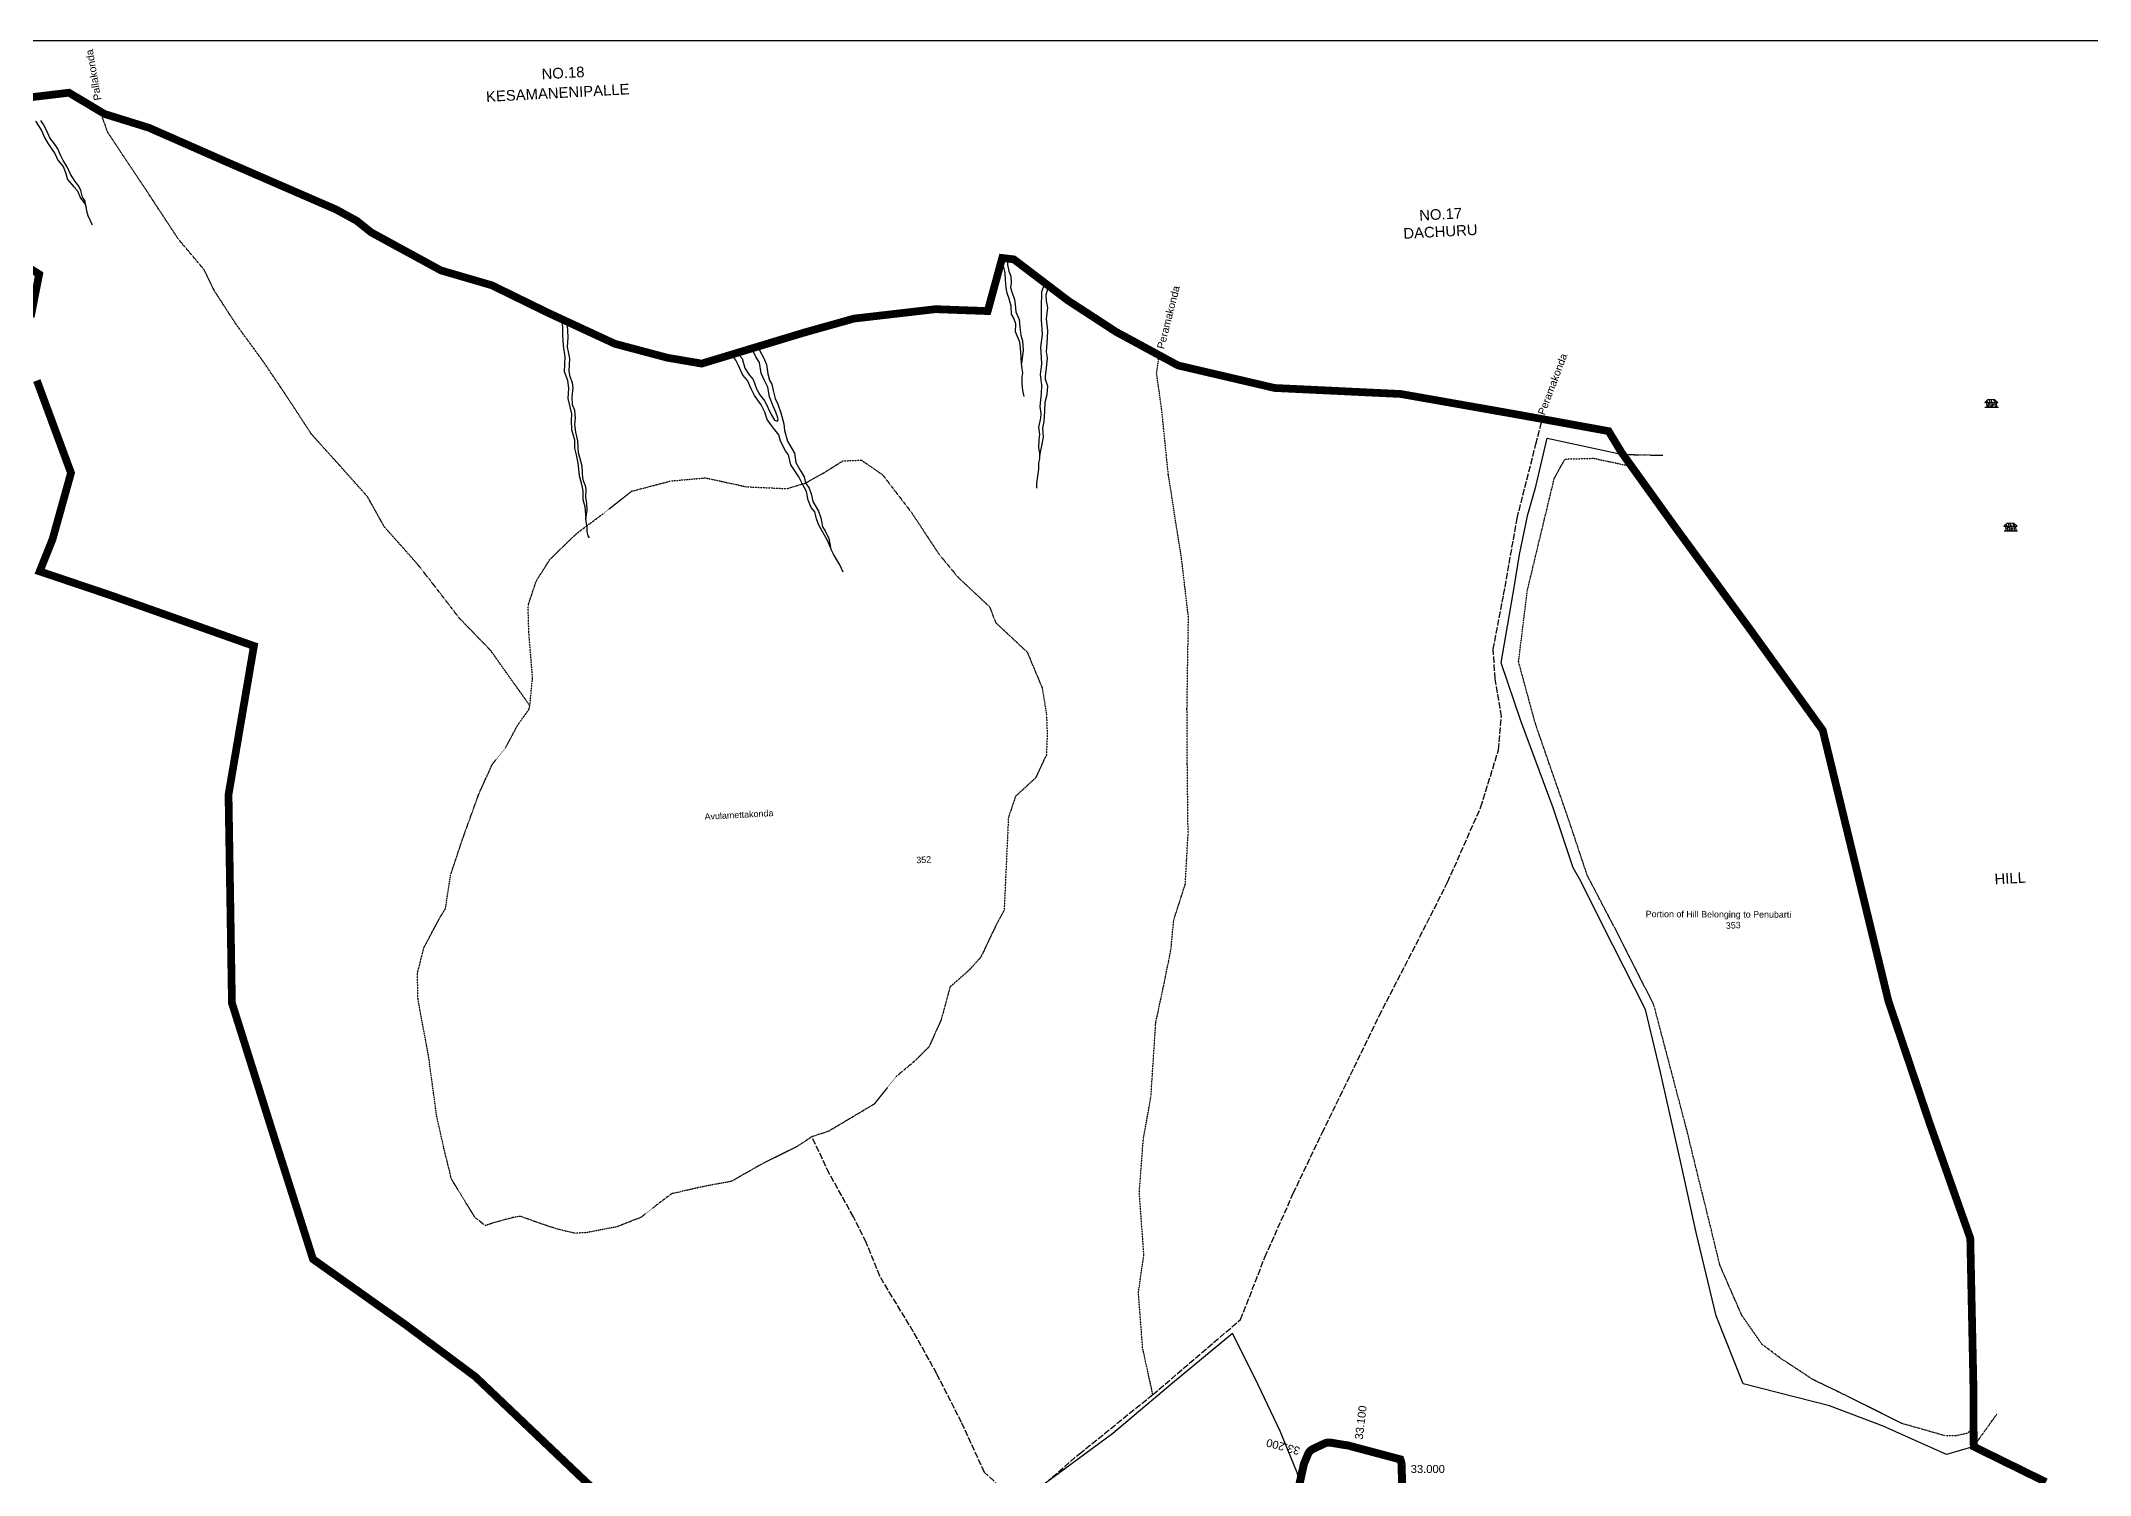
# Model space of a CAD drawing. Header units: inches. Extents: x 333501 to 344855, y 1583704 to 1591724.
# Drawn here: x 337324 to 341164, y 1589036 to 1591724 of the extents above; entities that cross this region are included whole.
import ezdxf

# ---------------------------------------------------------------- set-up
doc = ezdxf.new("R2010")
doc.units = ezdxf.units.IN
doc.header["$MEASUREMENT"] = 0
for name, pattern in [('ACAD_ISO02W100', [15, 12, -3]), ('ACAD_ISO03W100', [30, 12, -18]), ('ACAD_ISO07W100', [3, 0, -3]), ('BORDER', [1.75, 0.5, -0.25, 0.5, -0.25, 0, -0.25])]:
    doc.linetypes.add(name, pattern=pattern)
for name, color, linetype in [('BLOCK', 7, 'Continuous'), ('C LINE COO', 6, 'Continuous'), ('CARTTRACK', 30, 'ACAD_ISO02W100'), ('NALA', 4, 'Continuous'), ('SURVEY_BND', 7, 'Continuous'), ('SURVEY_NO', 7, 'Continuous'), ('VILLAGE_AREA', 1, 'Continuous')]:
    doc.layers.add(name, color=color, linetype=linetype)
doc.layers.add('FOOTPATH', color=150, linetype='ACAD_ISO07W100', lineweight=30)
doc.layers.add('VILL_BOUNDARY', color=6, linetype='BORDER', lineweight=30)
doc.styles.get("Standard").update_dxf_attribs({"font": 'arial.ttf'})

# ---------------------------------------------------------------- blocks, each defined once
blk = doc.blocks.new('2')
at = {"layer": 'VILLAGE_AREA'}
for points in [[(1231.59, 371.21), (1237.9, 370.85)], [(1231.64, 373.36), (1237.77, 373.15), (1236.47, 374.47), (1233.17, 374.74), (1231.64, 373.36)], [(1232.42, 373.34), (1232.42, 371.16)], [(1232.56, 374.2), (1232.93, 373.32)], [(1234.1, 371.07), (1234.2, 372.59), (1233.15, 372.63), (1233.15, 371.12)], [(1233.6, 374.71), (1233.97, 373.28)], [(1234.5, 374.63), (1235, 373.25)], [(1234.88, 373.25), (1234.74, 371.03)], [(1235.37, 370.99), (1235.52, 372.47), (1236.35, 372.47), (1236.36, 370.94)], [(1235.71, 374.54), (1236.6, 373.19)], [(1237.06, 373.17), (1237.02, 370.9)]]:
    blk.add_lwpolyline(points, dxfattribs=at)

msp = doc.modelspace()

# ---------------------------------------------------------------- linework, layer by layer
at = {"layer": 'BLOCK', "color": 1, "const_width": 15}
msp.add_lwpolyline([(339657.5, 1588905), (339690.6, 1589055.3, -0.044474), (339691.7, 1589058.7), (339698.4, 1589074.8, -0.186397), (339708.4, 1589085.2), (339729.5, 1589095.1, -0.151917), (339741.2, 1589096.7), (339773.5, 1589091.4, -0.02374), (339775.4, 1589091), (339871.6, 1589065.4), (339873.1, 1589060.7, -0.071519), (339874.1, 1589055.1), (339878.9, 1588834.1, 0.102014)], format="xyb", dxfattribs=at)
at = {"layer": 'BLOCK', "color": 2}
for p in [(339698.8, 1589075.6), (339791, 1589086.8), (339874.2, 1589049.1)]:
    msp.add_point(p, dxfattribs=at)
at = {"layer": 'C LINE COO', "color": 0}
msp.add_lwpolyline([(333500.6, 1583704.1), (344855.3, 1583704.1), (344855.3, 1591724), (333500.6, 1591724), (333500.6, 1583704.1)], dxfattribs=at)
at = {"layer": 'CARTTRACK', "ltscale": 0.002}
msp.add_lwpolyline([(338240.2, 1590478.1), (338199.1, 1590536), (338166.6, 1590581.8), (338108.3, 1590641.8), (338064.4, 1590698.9), (338029.1, 1590744), (337967.4, 1590813.5), (337936.1, 1590869.6), (337886.6, 1590925.2), (337831.1, 1590986.7), (337781.7, 1591062.2), (337741.6, 1591121.7), (337688.9, 1591194), (337649.3, 1591255.3), (337629.6, 1591295.3), (337581.7, 1591352.2), (337522.5, 1591442.4), (337479.2, 1591507.3), (337449, 1591552.7), (337441.6, 1591573.8), (337435.8, 1591591.5)], dxfattribs=at)
at = {"layer": 'CARTTRACK'}
for points in [[(339045.8, 1588908.2), (339138.7, 1588964.4), (339162.7, 1588982.9), (339270.1, 1589075.9), (339407.8, 1589186.8), (339572.4, 1589327.6), (339617.9, 1589444.5), (339671.1, 1589564.2), (339725.2, 1589677.6), (339758.7, 1589746), (339832.1, 1589896.9), (339894.3, 1590017.2), (339960.3, 1590147.3), (340022.7, 1590288.2), (340055.8, 1590395.6), (340061.1, 1590458.1), (340049.4, 1590528.5), (340045.8, 1590583.9), (340065.3, 1590685.7), (340090.5, 1590829), (340125.6, 1590968.3), (340137.6, 1591015.4)], [(339121.2, 1589014.2), (339092.3, 1589040.9), (339049.4, 1589134.3), (339003, 1589225.7), (338958.9, 1589304.9), (338919.4, 1589369.9), (338896, 1589408.8), (338870.6, 1589472.1), (338846.6, 1589520), (338801.3, 1589601.1), (338768.9, 1589670.1)]]:
    msp.add_lwpolyline(points, dxfattribs=at)
at = {"layer": 'FOOTPATH', "ltscale": 0.002}
for points in [[(339407.8, 1589186.8), (339388.8, 1589273.4), (339380.7, 1589378.1), (339391, 1589449.3), (339382.4, 1589565.6), (339389.9, 1589664.8), (339404.3, 1589746.4), (339413.3, 1589884.4), (339427.9, 1589952.3), (339441.6, 1590020), (339447, 1590076.1), (339468.6, 1590143.4), (339473.9, 1590237.9), (339472.4, 1590368.2), (339471.8, 1590472.3), (339474.5, 1590643.7), (339461.7, 1590753.1), (339436.9, 1590911.1), (339424.4, 1591033.2), (339414.8, 1591101.5), (339419.8, 1591134.9)], [(340946.1, 1589124.9), (340934.9, 1589114.5), (340912.9, 1589109.4), (340893, 1589109.5), (340811.9, 1589132.6), (340711.7, 1589182.6), (340644.6, 1589215.2), (340586.2, 1589253.6), (340549.7, 1589281), (340511.7, 1589335.4), (340470.7, 1589429.2), (340444.2, 1589537.6), (340432.1, 1589585.9), (340409.4, 1589679.7), (340346.7, 1589917.7), (340272.4, 1590064), (340222.2, 1590159.5), (340187.5, 1590263.5), (340124.3, 1590446.1), (340093.3, 1590560.4), (340109.7, 1590694), (340144.8, 1590840.2), (340160.1, 1590903.9), (340180.3, 1590940.3), (340233.5, 1590941.8), (340304.9, 1590926.8)]]:
    msp.add_lwpolyline(points, dxfattribs=at)
msp.add_lwpolyline([(338240.2, 1590478.1), (338245.2, 1590531), (338238.3, 1590616), (338236.8, 1590665.7), (338252.5, 1590712.3), (338278, 1590752.5), (338328.3, 1590801.3), (338378.9, 1590838.9), (338430.4, 1590879.9), (338503.6, 1590899.2), (338569.3, 1590905.1), (338646.2, 1590888.4), (338721.8, 1590884.9), (338756.8, 1590895.5), (338792.8, 1590915.6), (338826.6, 1590936.8), (338861.7, 1590938.3), (338901, 1590911.2), (338955, 1590840.8), (339007, 1590762), (339042.9, 1590718.6), (339101.7, 1590663.5), (339113.2, 1590633.8), (339172.2, 1590578.7), (339200.3, 1590511.5), (339208.6, 1590459.9), (339209.8, 1590424.1), (339208.3, 1590385.7), (339187.7, 1590342.4), (339150.4, 1590308.1), (339137.1, 1590268.7), (339129.1, 1590094.8), (339114, 1590066.9), (339085.2, 1590006.6), (339063.6, 1589982.5), (339027.8, 1589951), (339010.9, 1589889.1), (338988.3, 1589838.9), (338962.8, 1589813.1), (338926.5, 1589782.7), (338885.4, 1589731.1), (338800.3, 1589680.5), (338768.9, 1589670.1), (338741, 1589651.7), (338671.3, 1589616.8), (338618.4, 1589586.7), (338562.9, 1589576.2), (338505.9, 1589563.3), (338475, 1589540.1), (338449.3, 1589519.4), (338403.2, 1589501.2), (338344.2, 1589490.1), (338323.7, 1589489.4), (338291.3, 1589497.1), (338257.5, 1589508.3), (338222.1, 1589521), (338208.4, 1589518.7), (338176.6, 1589510.1), (338156.4, 1589503.5), (338137, 1589519.4), (338093.3, 1589590.8), (338079.1, 1589648.4), (338065.7, 1589708.3), (338050.1, 1589822.6), (338030.6, 1589927.3), (338029.5, 1589976.6), (338041.6, 1590024.6), (338071.4, 1590080.2), (338081.9, 1590097.8), (338091.9, 1590161.5), (338114, 1590227.8), (338145.4, 1590314.6), (338169.8, 1590368), (338194.6, 1590399.1), (338217.2, 1590441.4), (338238.5, 1590470.9)], close=True, dxfattribs=at)
at = {"layer": 'NALA'}
for points in [[(337313.6, 1591573.4), (337325.1, 1591556.2), (337330.7, 1591543.2), (337337.7, 1591531.5), (337349.9, 1591513), (337355.6, 1591500.7), (337365.3, 1591488.6), (337369.8, 1591477.7), (337373.8, 1591464.5), (337385.7, 1591450.9), (337392.5, 1591443), (337397.7, 1591429.3), (337407.2, 1591417.2), (337406.5, 1591423.5), (337401.6, 1591431.3), (337398.9, 1591443.6), (337394.7, 1591451.7), (337387.7, 1591460.3), (337379.2, 1591474.6), (337373.2, 1591488.2), (337365.4, 1591500.2), (337360.9, 1591508.6), (337355.7, 1591522), (337349.1, 1591531.1), (337340.5, 1591542.3), (337334.5, 1591556.6), (337328.7, 1591567.4), (337323.4, 1591575.1)], [(337420.5, 1591378.7), (337412.3, 1591396.4), (337410.1, 1591405), (337409.5, 1591410.7), (337407.2, 1591417.2)], [(339135.2, 1591316.1), (339135.2, 1591304.6), (339138, 1591292.8), (339141.4, 1591283), (339142.1, 1591269.9), (339140.9, 1591261.9), (339143.7, 1591253.5), (339148.8, 1591239.3), (339149.8, 1591230.3), (339151.3, 1591216.2), (339157.1, 1591202.2), (339158.6, 1591187.3), (339160.5, 1591172.3), (339163.7, 1591161.7), (339164.8, 1591143.7), (339161.4, 1591120.1), (339160.1, 1591142), (339158.8, 1591159.4), (339150.4, 1591178.6), (339151, 1591193.6), (339147.3, 1591204.2), (339143.1, 1591211.7), (339142, 1591227.1), (339138.8, 1591240.9), (339134.5, 1591251.2), (339132.8, 1591261.3), (339131.8, 1591276.3), (339131.3, 1591288.7), (339129.5, 1591294.9), (339126.4, 1591307.8), (339124.6, 1591314), (339124.9, 1591315.2)], [(339205.6, 1591270.3), (339199.4, 1591254), (339198.4, 1591224), (339198.8, 1591201.1), (339200.4, 1591173.9), (339197.3, 1591150.3), (339198.2, 1591131), (339199.1, 1591119), (339196.5, 1591099.1), (339199.2, 1591079), (339198.4, 1591062.4), (339195.8, 1591038.6), (339197.9, 1591025.5), (339197, 1591017), (339193.4, 1591000.3), (339195.4, 1590986.4), (339194.2, 1590977), (339193.8, 1590961.3), (339195.7, 1590947.8), (339199, 1590962.3), (339202.9, 1590981.7), (339201.7, 1590998.5), (339204.1, 1591010.9), (339205.6, 1591030.2), (339206.2, 1591047.2), (339209.9, 1591061.3), (339210.8, 1591076.8), (339206.9, 1591089.4), (339206.5, 1591096.3), (339208.8, 1591110.7), (339210.1, 1591129.8), (339208.7, 1591141.1), (339210.2, 1591166.8), (339211.1, 1591181.3), (339208.8, 1591203), (339210.7, 1591224.4), (339208.8, 1591236.8), (339208, 1591248.2), (339210.1, 1591256.8), (339213.5, 1591264.3)], [(338298.6, 1591203.3), (338301.3, 1591187.7), (338301.4, 1591172.2), (338302.4, 1591153.1), (338305.8, 1591132.2), (338304.3, 1591104.7), (338310.7, 1591088.1), (338312.5, 1591072.5), (338311.6, 1591053.9), (338315, 1591038.2), (338318.3, 1591024.9), (338317.4, 1591012.3), (338318.4, 1590995.8), (338324.1, 1590976.5), (338324, 1590960.7), (338327.1, 1590948.5), (338330.3, 1590932.9), (338332.8, 1590909.7), (338337.3, 1590890.8), (338339.4, 1590879.9), (338339.3, 1590864.7), (338343, 1590851.6), (338344.9, 1590828.2), (338347.9, 1590844.7), (338346.7, 1590857.9), (338344.8, 1590868.3), (338345.6, 1590883.9), (338344.4, 1590890.4), (338341.2, 1590897.4), (338339.2, 1590903.9), (338338.8, 1590915), (338338.5, 1590927.1), (338334.1, 1590943.5), (338331.1, 1590951.8), (338330.6, 1590961.9), (338329.9, 1590974.4), (338326.1, 1590990.6), (338324.6, 1591005.3), (338326, 1591016.7), (338324.3, 1591031.3), (338320.2, 1591042.1), (338319.4, 1591057.2), (338321.2, 1591073.9), (338320.2, 1591083.1), (338315.5, 1591094.2), (338313.7, 1591105), (338315.2, 1591128.9), (338312.5, 1591141.1), (338310.7, 1591150.2), (338311.9, 1591168.9), (338311.6, 1591180.5), (338310.5, 1591190.4), (338309.8, 1591198)], [(338669.3, 1591151.7), (338670.5, 1591144.3), (338677.9, 1591131), (338683.7, 1591117.9), (338686, 1591100.1), (338689.3, 1591088.5), (338693.8, 1591080.9), (338696.4, 1591069), (338700, 1591053.9), (338704.9, 1591043), (338710.7, 1591027.2), (338716.1, 1591006.2), (338717.5, 1590993.6), (338723, 1590973.8), (338736.3, 1590951.3), (338739, 1590934.1), (338746.7, 1590919.4), (338754, 1590907), (338756.8, 1590895.5), (338763.7, 1590885.7), (338768, 1590873.6), (338770.7, 1590861.1), (338781.2, 1590842.4), (338785.5, 1590829.9), (338788.9, 1590813.6), (338793.5, 1590805.6), (338800.6, 1590791.3), (338803.8, 1590774.8), (338797.2, 1590788.7), (338789.7, 1590802), (338782, 1590816.7), (338777.7, 1590828.5), (338774, 1590841.4), (338767.2, 1590849.8), (338762, 1590863.2), (338758.4, 1590879.3), (338751.3, 1590893.5), (338744.4, 1590907.2), (338735.6, 1590920.4), (338729.4, 1590929.8), (338725.1, 1590948.2), (338719.6, 1590955.7), (338710.1, 1590973.8), (338706.6, 1590985.5), (338699.3, 1590995.1), (338691.4, 1591005.6), (338684.8, 1591014.3), (338680.3, 1591028.3), (338674, 1591042.1), (338661.4, 1591059.5), (338655.1, 1591072.1), (338648.1, 1591087.7), (338639.1, 1591097.4), (338630.5, 1591116.9), (338626.2, 1591125.6), (338620.9, 1591133.3), (338618.9, 1591136.4)], [(338628.8, 1591139.4), (338638.2, 1591129.1), (338643.3, 1591111), (338651.2, 1591098.5), (338658.5, 1591089.4), (338664.8, 1591072.2), (338671.3, 1591061), (338680.6, 1591048.9), (338692.7, 1591024), (338698.4, 1591013), (338704.2, 1591011.4), (338705.8, 1591016), (338701.5, 1591028.1), (338696.3, 1591039.3), (338689.2, 1591057), (338686.1, 1591075.3), (338680, 1591087.3), (338673.6, 1591101.3), (338670.3, 1591121.5), (338663.9, 1591131.9), (338656.2, 1591147.7)], [(339166.7, 1591057.8), (339164, 1591069.1), (339163.2, 1591082.8), (339162.6, 1591094.3), (339164.1, 1591102.2), (339163.1, 1591109.3), (339161.4, 1591120.1)], [(339190.6, 1590885.8), (339190.3, 1590894.4), (339192.1, 1590908.1), (339194.1, 1590921.4), (339193.9, 1590932.5), (339196.2, 1590941.4), (339195.7, 1590947.8)], [(338352, 1590792.6), (338349.6, 1590796.4), (338347.9, 1590804.6), (338347.3, 1590812.3), (338346.3, 1590819.7), (338344.9, 1590828.2)], [(338827.3, 1590728.3), (338821.2, 1590741.8), (338813.5, 1590754.3), (338809.3, 1590762.3), (338805.8, 1590769.8), (338803.8, 1590774.8)]]:
    msp.add_lwpolyline(points, dxfattribs=at)
at = {"layer": 'SURVEY_BND'}
for points in [[(340946.3, 1589089.4), (340895.5, 1589074.6), (340776.4, 1589127.4), (340676.2, 1589165.6), (340514.2, 1589206.8), (340463.6, 1589334.7), (340426.3, 1589490.5), (340397.8, 1589618.8), (340358.6, 1589793.6), (340331.2, 1589908.6), (340269.8, 1590029), (340207.3, 1590153.7), (340195.8, 1590174.3), (340158.2, 1590286.5), (340097.6, 1590449.4), (340060.6, 1590558.5), (340085.7, 1590703.5), (340094.7, 1590761.6), (340110.6, 1590836.7), (340125.5, 1590889.1), (340147, 1590979.7), (340288.9, 1590949)], [(340163.2, 1587642.4), (340145.1, 1587710.3), (340079.6, 1587867.4), (340083.3, 1587872.2), (340043.6, 1587982.1), (339988.9, 1588146.9), (339940.9, 1588280.5), (339892.7, 1588422.1), (339851.5, 1588547.1), (339825.3, 1588614.9), (339783.9, 1588731.1), (339748.3, 1588834.2), (339709.7, 1588941.4), (339677.4, 1589042), (339646.4, 1589118.4), (339599.3, 1589216.8), (339556.9, 1589301.4), (339444.4, 1589208.2), (339332.8, 1589113.9), (339092.2, 1588936.3)]]:
    msp.add_lwpolyline(points, dxfattribs=at)
at = {"layer": 'VILL_BOUNDARY', "color": 6, "linetype": 'ACAD_ISO03W100', "lineweight": -2, "ltscale": 3, "const_width": 14.5}
for points in [[(337307.7, 1591618.8), (337376.4, 1591627), (337443.2, 1591587.1), (337526.3, 1591561.3), (337667.4, 1591499.2), (337876.6, 1591408.3), (337915.6, 1591387), (337943, 1591365.1), (338073.6, 1591293.9), (338168.8, 1591266.1), (338272.6, 1591215.3), (338399.6, 1591156.4), (338497.7, 1591130.3), (338562.4, 1591119.3), (338754.5, 1591177.5), (338847.5, 1591203.6), (339000.5, 1591221.3), (339098.3, 1591217.7), (339125.5, 1591317.3), (339147.4, 1591314.6), (339248.6, 1591237.6), (339338.7, 1591178.9), (339455.1, 1591115.8), (339635.9, 1591073.6), (339872.6, 1591062.3), (340091.1, 1591023.8), (340262, 1590992.7), (340286, 1590953.1), (340384.2, 1590816.4), (340528.1, 1590619.8), (340663.3, 1590432.2), (340722.7, 1590187.7), (340786.5, 1589924.3), (340863.6, 1589695.7), (340939.9, 1589479.8), (340945.7, 1589205), (340946.3, 1589089.4), (341081.7, 1589022.8)], [(337304.7, 1591206.9), (337320.5, 1591286.8), (337220.6, 1591349.3)], [(338375.1, 1588994.9), (338138, 1589220.4), (338008.3, 1589316.9), (337833.7, 1589440.7), (337760.6, 1589670.5), (337681.8, 1589920.9), (337678.4, 1590130.5), (337675.4, 1590311.3), (337723, 1590590), (337452.7, 1590685.6), (337321.5, 1590729.8), (337345.6, 1590790), (337380.2, 1590914.4), (337316.2, 1591087.5)]]:
    msp.add_lwpolyline(points, dxfattribs=at)
at = {"layer": 'VILL_BOUNDARY'}
for points in [[(340288.9, 1590949), (340363.5, 1590947.5)], [(340946.3, 1589089.4), (340989.6, 1589150.1)]]:
    msp.add_lwpolyline(points, dxfattribs=at)

# ---------------------------------------------------------------- block references
at = {"layer": 'VILLAGE_AREA', "xscale": 3.983809188393217, "yscale": 3.983809188335093, "zscale": 3.983809188375469, "rotation": 3.071597093295433}
for p in [(336147.2, 1589298), (336183.2, 1589066.2)]:
    msp.add_blockref('2', p, dxfattribs=at)

# ---------------------------------------------------------------- texts
at = {"layer": 'BLOCK', "color": 0}
for s, rotation, p in [('33.100', 83.1519, (339801.1, 1589101.8)), ('33.200', 164.876, (339684.7, 1589087.8))]:
    msp.add_text(s, height=15, rotation=rotation, dxfattribs=at).set_placement(p)
msp.add_text('33.000', height=15, dxfattribs=at).set_placement((339891.1, 1589039.9))
at = {"layer": 'SURVEY_NO'}
for s, height, rotation, p in [('Pallakonda', 13.94, 99.6926, (337437.2, 1591613.9)), ('KESAMANENIPALLE', 19.919, 3.0716, (338158.6, 1591609.7)), ('NO.18', 19.92, 3.0716, (338262.7, 1591652.1)), ('NO.17', 19.92, 3.0716, (339907.6, 1591387.2)), ('DACHURU', 19.92, 3.0716, (339877.9, 1591353.1)), ('Peramakonda', 13.943, 75.8121, (339428.8, 1591145.6)), ('Peramakonda', 13.943, 69.2376, (340141.9, 1591021.6)), ('Avulamettakonda', 11.951, 3.0716, (338568, 1590264.2)), ('352', 11.95, 3.0716, (338964.8, 1590182.7)), ('HILL', 19.92, 3.0716, (340985.8, 1590143.2)), ('Portion of Hill Belonging to Penubarti', 11.951, 359.7735, (340331.5, 1590081.7)), ('353', 11.95, 3.0716, (340482.1, 1590059.7))]:
    msp.add_text(s, height=height, rotation=rotation, dxfattribs=at).set_placement(p)

doc.saveas('drawing.dxf')
